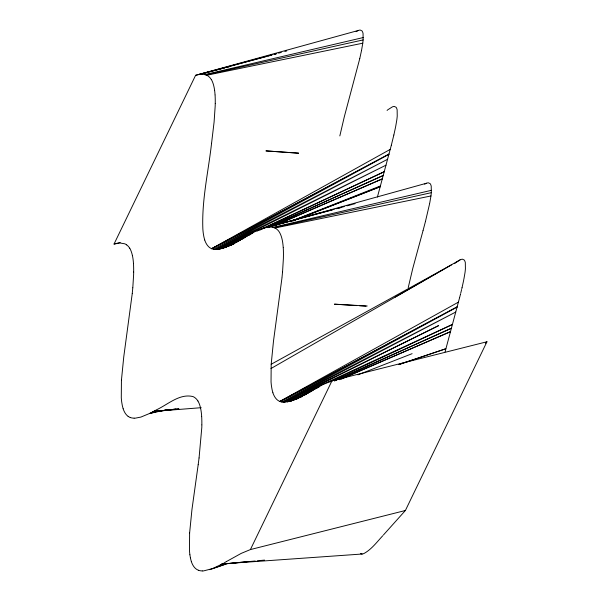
<?xml version="1.0" encoding="UTF-8"?>
<svg xmlns="http://www.w3.org/2000/svg" width="601" height="601" viewBox="0 0 601 601"><rect width="100%" height="100%" fill="white"/><g stroke="black" fill="none" stroke-linecap="round" stroke-linejoin="round"><path stroke-width="0.9" d="M133.677 272.058L133.67 272.283A98.827 37.788 75.8 0 1 133.617 274.755L132.806 287.751M201.853 425.02L201.853 425.02A98.827 37.788 75.8 0 1 201.801 427.514L199.066 457.924M215.248 103.492L215.241 103.545A98.827 37.788 75.8 0 1 215.188 106.016L214.091 122.026L211.567 143.226M215.248 103.372L215.248 103.319A61.294 23.439 75.8 0 0 215.083 95.086M395.27 297.074L451.719 264.74L271.186 364.259L271.043 381.793A31.425 12.02 75.8 0 0 271.457 386.007L271.96 388.997A12.876 4.921 75.8 0 0 272.907 392.716M361.569 50.274L362.719 43.542A63.045 24.108 75.8 0 0 363.139 39.628L363.049 33.438A3.689 1.412 75.8 0 0 362.035 30.929L360.239 30.058A43.693 16.708 75.8 0 0 358.331 30.463L195.61 75.305L114.04 244.044L120.2 242.488M429.73 203.108L430.902 196.309A63.045 24.108 75.8 0 0 431.323 192.395L431.225 186.197A3.689 1.412 75.8 0 0 430.218 183.696L428.423 182.817A43.828 16.76 75.8 0 0 426.515 183.23L268.316 227.11C257.356 228.853 248.1 235.765 238.372 240.888M121.432 380.23L121.289 397.772A31.425 12.02 75.8 0 0 121.703 401.986L122.206 404.969A12.876 4.921 75.8 0 0 123.16 408.688M189.615 532.997L189.473 550.531A31.425 12.02 75.8 0 0 189.886 554.746M121.44 380.17L123.761 356.859L132.22 293.754M189.623 532.929L191.944 509.625L198.165 464.813M271.194 364.191L273.485 341.15L281.937 278.15M282.553 271.772L283.371 258.776A98.827 37.788 75.8 0 0 283.424 256.311L283.432 256.109A61.294 23.439 75.8 0 0 283.266 247.845L283.244 247.83M132.791 287.879L132.235 293.626M282.545 271.907L281.989 277.647M199.059 458L198.18 464.723M211.56 143.308C208.359 171.766 201.666 200.231 202.86 229.034A31.425 12.02 75.8 0 0 203.273 233.248L203.777 236.231A12.876 4.921 75.8 0 0 204.731 239.949M395.661 126.653L396.81 119.93A63.045 24.108 75.8 0 0 397.231 116.016L397.141 109.818A3.689 1.412 75.8 0 0 396.127 107.316L394.331 106.437A43.828 16.76 75.8 0 0 392.423 106.85L388.051 109.622M463.837 279.412L464.994 272.689A63.045 24.108 75.8 0 0 465.407 268.775L465.317 262.584A3.689 1.412 75.8 0 0 464.31 260.075L462.515 259.204A43.828 16.76 75.8 0 0 460.606 259.609L456.234 262.389M339.835 135.916L344.32 116.729L359.751 58.665M361.486 50.657L359.766 58.582M429.64 203.574L425.463 221.438M395.533 127.269L393.858 134.962M463.717 280.036L462.041 287.729M408.222 287.646L412.774 268.429L423.014 230.739M393.843 135.045L391.341 145.179M462.019 287.811L461.823 288.645M461.628 289.479L460.719 293.228M445.078 351.87L459.487 298.073M460.404 294.467L460.509 294.054M377.413 197.023L391.311 145.307M460.328 294.798L459.592 297.69M425.403 221.686L423.051 230.604M226.78 561.372L241.249 553.371L250.399 549.569L331.97 380.831L486.96 341.759L405.39 510.497L383.415 535.003M382.799 535.709C376.917 541.989 371.606 549.344 363.928 553.529A64.36 24.611 75.8 0 1 362.155 554.017L360.51 553.626M485.443 343.261L486.96 341.759M454.777 263.621L455.257 263.2M387.074 110.441L387.562 110.028M356.077 31.665L358.331 30.463M424.659 184.161L426.515 183.23M270.961 368.548L459.968 259.88M308.576 392.506L322.947 384.572L331.97 380.831M307.982 392.844L307.502 393.114M226.412 561.582L224.436 562.694M156.32 409.89C167.709 404.706 179.466 393.309 192.891 396.555A31.425 12.02 75.8 0 1 194.829 397.614L196.196 398.816A12.876 4.921 75.8 0 1 197.887 401.002M204.708 240.054A10.916 4.169 75.8 0 0 207.931 245.937A15.25 5.83 75.8 0 0 208.277 246.35L208.322 246.402A20.118 7.693 75.8 0 0 209.704 247.589A30.704 11.742 75.8 0 0 211.665 248.656L390.252 149.371M155.772 410.198L155.246 410.491M272.892 392.821A10.916 4.169 75.8 0 0 276.107 398.703A15.25 5.83 75.8 0 0 276.452 399.109L276.505 399.162A20.118 7.693 75.8 0 0 277.887 400.349A30.704 11.742 75.8 0 0 279.848 401.423L458.435 302.13M223.534 563.19L222.182 563.933M155.035 410.603L154.607 410.844M154.389 410.956L153.999 411.174M222.115 563.971L220.943 564.602M153.525 411.43L152.759 411.843L178.925 408.898L153.525 411.43L201.192 407.696M211.702 248.679L389.02 153.999M211.8 248.724L388.922 154.359L213.61 249.235L387.592 159.265L215.624 249.445A61.294 23.439 75.8 0 1 211.807 248.761M279.991 401.528A61.294 23.439 75.8 0 0 283.792 402.167L455.776 312.024L281.794 402.001L457.106 307.119L279.946 401.468L457.203 306.765M302.701 395.766L299.553 397.396M152.722 411.858L149.799 413.368M220.898 564.624L212.506 568.621L225.758 564.099M233.631 243.473L231.302 244.667M231.272 244.682L228.643 245.937M299.418 397.464L291.523 400.822L285.054 402.189A98.827 37.788 75.8 0 1 283.912 402.212L438.677 325.599L283.807 402.204M215.624 249.445L385.977 165.177L218.005 249.325L216.878 249.423A98.827 37.788 75.8 0 1 215.729 249.445M157.59 411.385L149.529 413.503L140.897 417.079L135.308 418.161A98.827 37.788 75.8 0 1 134.158 418.183M250.737 234.367L218.005 249.325L252.766 233.09M260.09 229.98L384.167 171.736L257.003 231.115M318.921 387.134L287.473 401.889L313.076 390.387M329.972 381.943L452.35 324.502L283.912 402.212M228.575 245.967L225.781 247.169M243.435 238.522L219.297 249.13L245.749 237.245M268.136 227.381L383.122 175.53L267.077 227.659M311.618 391.281L288.615 401.656L308.403 393.092M334.614 380.914L451.306 328.296L334.404 380.809M237.327 241.918L220.439 248.889L240.227 240.332M275.04 225.518L382.191 178.94L273.778 225.818M306.367 394.309L290.937 401.017L302.265 396.585M341.511 379.028L450.374 331.707L339.385 379.704M294.077 399.883L298.547 398.373M212.476 568.629L203.484 570.927A98.827 37.788 75.8 0 1 202.342 570.95M234.938 243.435L222.753 248.251L233.541 244.126M290.636 221.431L380.283 186.01M292.852 220.913L380.072 186.776L292.815 220.883M223.001 248.175L233.473 244.081M357.918 374.851L412.113 353.666M209.614 569.673L226.089 564.023M398.824 364.597L445.852 348.753L398.733 364.567M114.04 244.044L119.907 242.999L124.707 243.788A31.432 12.02 75.8 0 1 126.653 244.855M266.033 56.614L200.141 74.351L203.408 74.336L206.286 75.05A31.432 12.02 75.8 0 1 208.224 76.117L209.591 77.319A12.876 4.921 75.8 0 1 211.274 79.505M267.843 56.133L271.449 55.157M274.161 54.428L275.964 53.947M332.413 209.869L268.316 227.11L271.592 227.095L274.462 227.817A31.425 12.02 75.8 0 1 276.407 228.876L277.767 230.078A12.876 4.921 75.8 0 1 279.457 232.264A10.916 4.169 75.8 0 1 282.109 239.386A15.25 5.83 75.8 0 1 282.282 240.152L282.305 240.257A20.118 7.693 75.8 0 1 282.801 243.277A30.704 11.742 75.8 0 1 283.221 247.537L283.229 247.612M338.731 208.164L341.436 207.435M198.105 74.674L272.253 54.826M274.018 54.36L276.776 53.617M278.541 53.158L281.291 52.407M284.866 51.461L286.715 50.957M263.786 228.072L334.299 209.223M335.899 208.802L344.245 206.564M346.957 205.843L352.291 204.43M353.29 204.145L355.093 203.664M195.61 75.305L224.669 67.981M226.427 67.537L229.071 66.869M250.399 549.569L405.39 510.497M204.836 74.584L363.282 37.547M273.012 227.351L431.465 190.307M205.835 74.885L363.117 39.921M274.018 227.644L431.293 192.681M149.529 413.503L162.33 410.686M164.156 410.28L165.989 409.882M206.729 75.253L362.764 43.197M274.912 228.012L430.947 195.964M152.759 411.843L171.142 409.544M172.998 409.311L175.785 408.965M247.109 561.657L221.701 564.196L255.252 560.988M257.123 560.816L264.575 560.102M222.25 563.896L362.163 554.017M367.219 305.999L334.411 304.174L356.701 305.593M359.488 305.774L365.994 306.187M130.214 417.455L130.094 417.41A30.704 11.742 75.8 0 1 128.133 416.343M198.39 570.214L198.277 570.169A30.704 11.742 75.8 0 1 196.317 569.102A20.118 7.693 75.8 0 1 194.934 567.907L194.882 567.847A15.25 5.83 75.8 0 1 194.536 567.472A10.916 4.169 75.8 0 1 191.321 561.559M126.653 244.87L128.021 246.049A12.876 4.921 75.8 0 1 129.703 248.243M190.389 557.736L189.901 554.813M201.658 416.35L201.658 416.313A30.704 11.742 75.8 0 0 201.237 412.023A20.118 7.693 75.8 0 0 200.742 409.003L200.711 408.89A15.25 5.83 75.8 0 0 200.554 408.124A10.916 4.169 75.8 0 0 197.939 400.972M201.666 416.425L201.673 416.568A61.294 23.439 75.8 0 1 201.838 424.802M133.49 263.771L133.49 263.809A61.294 23.439 75.8 0 1 133.655 272.035M202.221 570.905A61.294 23.439 75.8 0 1 198.42 570.266M191.336 561.454A12.876 4.921 75.8 0 1 190.397 557.736M134.046 418.138A61.294 23.439 75.8 0 1 130.237 417.5M128.133 416.328A20.118 7.693 75.8 0 1 126.751 415.148L126.706 415.088A15.25 5.83 75.8 0 1 126.353 414.705A10.916 4.169 75.8 0 1 123.137 408.793M133.467 263.508A30.704 11.742 75.8 0 0 133.061 259.256A20.118 7.693 75.8 0 0 132.558 256.236L132.536 256.124A15.25 5.83 75.8 0 0 132.37 255.365M129.756 248.205A10.916 4.169 75.8 0 1 132.355 255.365M214.632 90.518A30.704 11.742 75.8 0 1 215.038 94.778M214.625 90.518A20.118 7.693 75.8 0 0 214.129 87.498L214.106 87.385A15.25 5.83 75.8 0 0 213.941 86.627A10.916 4.169 75.8 0 0 211.327 79.467M298.554 153.157L265.912 150.889L298.562 153.195"/></g></svg>
